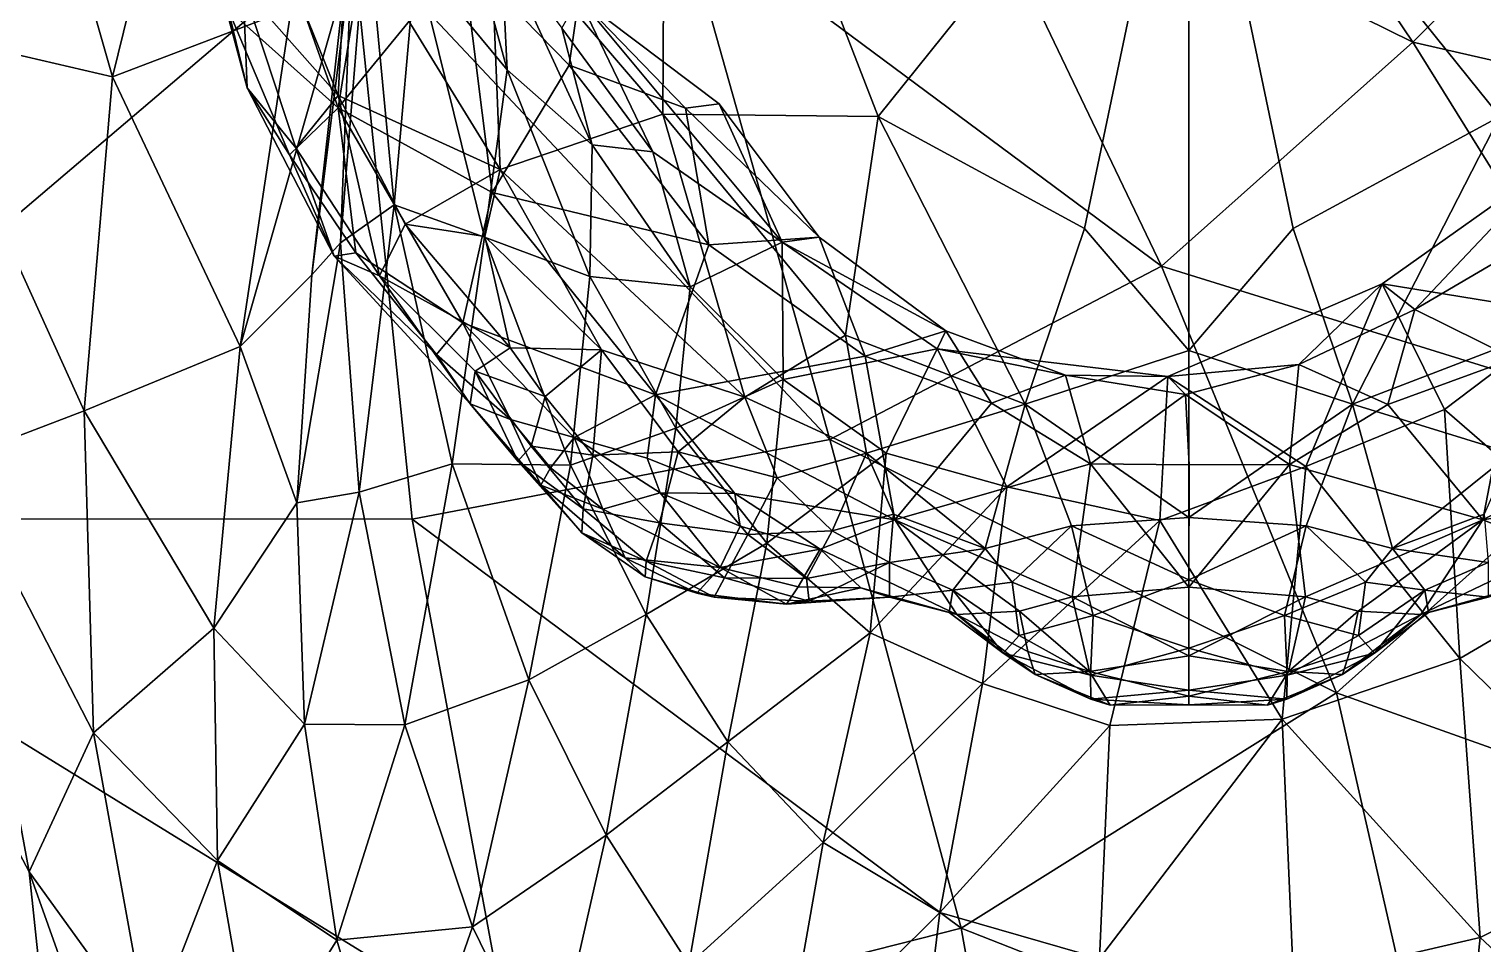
# Model space of a CAD drawing. Extents: x -1.56 to 1.56, y -5.64 to 3.99.
# Drawn here: x 0.318 to 0.891, y 2.171 to 2.532 of the extents above; entities that cross this region are included whole.
import ezdxf

# ---------------------------------------------------------------- set-up
doc = ezdxf.new("R2010")
doc.units = 0
doc.layers.add('MAMMOTH$LWO', color=1, linetype='CONTINUOUS')

msp = doc.modelspace()

# ---------------------------------------------------------------- linework, layer by layer
at = {"layer": 'MAMMOTH$LWO'}
for points in [[(0.27166, 2.53172, 2.27854), (0.29197, 2.71899, 2.37267), (0.35088, 2.51324, 2.16409)], [(0.38782, 2.66388, 2.27834), (0.35088, 2.51324, 2.16409), (0.29197, 2.71899, 2.37267)], [(0.49949, 2.57818, 0.02665), (0.56885, 2.71366, 0.0218), (0.56764, 2.49854, 0.02223)], [(0.56764, 2.49854, 0.02223), (0.56885, 2.71366, 0.0218), (0.65243, 2.49761, 0.01801)], [(0.56885, 2.71366, 0.0218), (0.7749, 2.65001, 0.01926), (0.65243, 2.49761, 0.01801)], [(0.7749, 2.65001, 0.01926), (0.98094, 2.71366, 0.0218), (0.89736, 2.49761, 0.01801)], [(0.8631, 2.52687, 4.74046), (0.7628, 2.67584, 4.68062), (0.67813, 2.61838, 4.75814)], [(0.7628, 2.67584, 4.68062), (0.8631, 2.52687, 4.74046), (0.94866, 2.61224, 4.63265)], [(0.35088, 2.51324, 2.16409), (0.38782, 2.66388, 2.27834), (0.42126, 2.54012, 2.00535)], [(0.7749, 2.65001, 0.01926), (0.73381, 2.45351, 0.01926), (0.65243, 2.49761, 0.01801)], [(0.7749, 2.65001, 0.01926), (0.7749, 2.40541, 0.01926), (0.73381, 2.45351, 0.01926)], [(0.7749, 2.40541, 0.01926), (0.7749, 2.65001, 0.01926), (0.81598, 2.45351, 0.01926)], [(0.81598, 2.45351, 0.01926), (0.7749, 2.65001, 0.01926), (0.89736, 2.49761, 0.01801)], [(0.76407, 2.43868, 4.84449), (0.67813, 2.61838, 4.75814), (0.57464, 2.57956, 4.82199)], [(0.67813, 2.61838, 4.75814), (0.76407, 2.43868, 4.84449), (0.8631, 2.52687, 4.74046)], [(0.47038, 2.55965, 1.26742), (0.4796, 2.61424, 1.06239), (0.5063, 2.51607, 1.08549)], [(0.5063, 2.51607, 1.08549), (0.4796, 2.61424, 1.06239), (0.50392, 2.56448, 0.87662)], [(1.05637, 2.48283, 4.65616), (0.94866, 2.61224, 4.63265), (0.8631, 2.52687, 4.74046)], [(0.43969, 2.50108, 0.31208), (0.45635, 2.60562, 0.46705), (0.41218, 2.5788, 0.3308)], [(0.48866, 2.56094, 0.48568), (0.45635, 2.60562, 0.46705), (0.43969, 2.50108, 0.31208)], [(0.3815, 2.59281, 0.14156), (0.40228, 2.54837, 0.09794), (0.40391, 2.50889, 0.16086)], [(0.3815, 2.59281, 0.14156), (0.40391, 2.50889, 0.16086), (0.39637, 2.53979, 0.22503)], [(0.44498, 2.57109, 4.87492), (0.1726, 2.5885, 4.92296), (0.1725, 2.33904, 5.03549)], [(0.43969, 2.50108, 0.31208), (0.41218, 2.5788, 0.3308), (0.39637, 2.53979, 0.22503)], [(0.49949, 2.57818, 0.02665), (0.50359, 2.4767, 0.03412), (0.44346, 2.57458, 0.04003)], [(0.6334, 2.37028, 4.93639), (0.57464, 2.57956, 4.82199), (0.44498, 2.57109, 4.87492)], [(0.49949, 2.57818, 0.02665), (0.56764, 2.49854, 0.02223), (0.50359, 2.4767, 0.03412)], [(0.57464, 2.57956, 4.82199), (0.6334, 2.37028, 4.93639), (0.76407, 2.43868, 4.84449)], [(0.44346, 2.57458, 0.04003), (0.43979, 2.50586, 0.06576), (0.41373, 2.57068, 0.06249)], [(0.44346, 2.57458, 0.04003), (0.50359, 2.4767, 0.03412), (0.43979, 2.50586, 0.06576)], [(0.44065, 2.44778, 1.59889), (0.45101, 2.57652, 1.43031), (0.46182, 2.46275, 1.45096)], [(0.44065, 2.44778, 1.59889), (0.44492, 2.56024, 1.59578), (0.45101, 2.57652, 1.43031)], [(0.46182, 2.46275, 1.45096), (0.45101, 2.57652, 1.43031), (0.47038, 2.55965, 1.26742)], [(0.46884, 2.33893, 5.00415), (0.44498, 2.57109, 4.87492), (0.1725, 2.33904, 5.03549)], [(0.41373, 2.57068, 0.06249), (0.43979, 2.50586, 0.06576), (0.40228, 2.54837, 0.09794)], [(0.44498, 2.57109, 4.87492), (0.46884, 2.33893, 5.00415), (0.6334, 2.37028, 4.93639)], [(0.48866, 2.56094, 0.48568), (0.43969, 2.50108, 0.31208), (0.5004, 2.46771, 0.3711)], [(0.53073, 2.51789, 0.49333), (0.5345, 2.54437, 0.59137), (0.48866, 2.56094, 0.48568)], [(0.48866, 2.56094, 0.48568), (0.5004, 2.46771, 0.3711), (0.53073, 2.51789, 0.49333)], [(0.5063, 2.51607, 1.08549), (0.50392, 2.56448, 0.87662), (0.53986, 2.48649, 0.8958)], [(0.53986, 2.48649, 0.8958), (0.50392, 2.56448, 0.87662), (0.52783, 2.53248, 0.70059)], [(0.42937, 2.43517, 1.7607), (0.44492, 2.56024, 1.59578), (0.44065, 2.44778, 1.59889)], [(0.42937, 2.43517, 1.7607), (0.44231, 2.55114, 1.79938), (0.44492, 2.56024, 1.59578)], [(0.46182, 2.46275, 1.45096), (0.47038, 2.55965, 1.26742), (0.4974, 2.45004, 1.29117)], [(0.4974, 2.45004, 1.29117), (0.47038, 2.55965, 1.26742), (0.5063, 2.51607, 1.08549)], [(0.44231, 2.55114, 1.79938), (0.42937, 2.43517, 1.7607), (0.40107, 2.40697, 1.94108)], [(0.40107, 2.40697, 1.94108), (0.42126, 2.54012, 2.00535), (0.44231, 2.55114, 1.79938)], [(0.40228, 2.54837, 0.09794), (0.42311, 2.48522, 0.11305), (0.40391, 2.50889, 0.16086)], [(0.40228, 2.54837, 0.09794), (0.43979, 2.50586, 0.06576), (0.42311, 2.48522, 0.11305)], [(0.56366, 2.48365, 0.71508), (0.52783, 2.53248, 0.70059), (0.5345, 2.54437, 0.59137)], [(0.57653, 2.50086, 0.53807), (0.5345, 2.54437, 0.59137), (0.53073, 2.51789, 0.49333)], [(0.5345, 2.54437, 0.59137), (0.61473, 2.4481, 0.71358), (0.56366, 2.48365, 0.71508)], [(0.5345, 2.54437, 0.59137), (0.57653, 2.50086, 0.53807), (0.58981, 2.50256, 0.59261)], [(0.61473, 2.4481, 0.71358), (0.5345, 2.54437, 0.59137), (0.58981, 2.50256, 0.59261)], [(0.42126, 2.54012, 2.00535), (0.40107, 2.40697, 1.94108), (0.35088, 2.51324, 2.16409)], [(0.39637, 2.53979, 0.22503), (0.40391, 2.50889, 0.16086), (0.42049, 2.48253, 0.21353)], [(0.43969, 2.50108, 0.31208), (0.39637, 2.53979, 0.22503), (0.42049, 2.48253, 0.21353)], [(0.53986, 2.48649, 0.8958), (0.52783, 2.53248, 0.70059), (0.56366, 2.48365, 0.71508)], [(0.288, 2.36193, 2.20246), (0.27166, 2.53172, 2.27854), (0.33965, 2.38157, 2.10468)], [(0.35088, 2.51324, 2.16409), (0.33965, 2.38157, 2.10468), (0.27166, 2.53172, 2.27854)], [(0.95485, 2.37932, 4.79737), (0.8631, 2.52687, 4.74046), (0.76407, 2.43868, 4.84449)], [(0.8631, 2.52687, 4.74046), (0.95485, 2.37932, 4.79737), (1.05637, 2.48283, 4.65616)], [(0.4974, 2.45004, 1.29117), (0.5063, 2.51607, 1.08549), (0.5389, 2.43449, 1.10782)], [(0.5004, 2.46771, 0.3711), (0.58574, 2.44707, 0.45448), (0.53073, 2.51789, 0.49333)], [(0.5389, 2.43449, 1.10782), (0.5063, 2.51607, 1.08549), (0.53986, 2.48649, 0.8958)], [(0.57653, 2.50086, 0.53807), (0.53073, 2.51789, 0.49333), (0.58574, 2.44707, 0.45448)], [(0.33965, 2.38157, 2.10468), (0.35088, 2.51324, 2.16409), (0.40107, 2.40697, 1.94108)], [(0.40391, 2.50889, 0.16086), (0.42311, 2.48522, 0.11305), (0.43817, 2.44259, 0.16441)], [(0.42049, 2.48253, 0.21353), (0.40391, 2.50889, 0.16086), (0.43817, 2.44259, 0.16441)], [(0.42311, 2.48522, 0.11305), (0.43979, 2.50586, 0.06576), (0.456, 2.43485, 0.09492)], [(0.46614, 2.45521, 0.05277), (0.43979, 2.50586, 0.06576), (0.50359, 2.4767, 0.03412)], [(0.456, 2.43485, 0.09492), (0.43979, 2.50586, 0.06576), (0.46614, 2.45521, 0.05277)], [(0.43969, 2.50108, 0.31208), (0.42049, 2.48253, 0.21353), (0.44666, 2.44384, 0.22899)], [(0.48888, 2.4163, 0.26259), (0.43969, 2.50108, 0.31208), (0.44666, 2.44384, 0.22899)], [(0.43969, 2.50108, 0.31208), (0.48888, 2.4163, 0.26259), (0.5004, 2.46771, 0.3711)], [(0.50359, 2.4767, 0.03412), (0.56764, 2.49854, 0.02223), (0.59991, 2.38695, 0.03069)], [(0.56764, 2.49854, 0.02223), (0.63959, 2.4114, 0.0224), (0.59991, 2.38695, 0.03069)], [(0.65243, 2.49761, 0.01801), (0.63959, 2.4114, 0.0224), (0.56764, 2.49854, 0.02223)], [(0.62922, 2.45001, 0.54922), (0.58981, 2.50256, 0.59261), (0.57653, 2.50086, 0.53807)], [(0.62922, 2.45001, 0.54922), (0.57653, 2.50086, 0.53807), (0.58574, 2.44707, 0.45448)], [(0.62922, 2.45001, 0.54922), (0.61473, 2.4481, 0.71358), (0.58981, 2.50256, 0.59261)], [(0.65243, 2.49761, 0.01801), (0.71045, 2.38415, 0.02868), (0.63959, 2.4114, 0.0224)], [(0.65243, 2.49761, 0.01801), (0.73381, 2.45351, 0.01926), (0.71045, 2.38415, 0.02868)], [(0.81598, 2.45351, 0.01926), (0.89736, 2.49761, 0.01801), (0.83934, 2.38415, 0.02868)], [(0.83934, 2.38415, 0.02868), (0.89736, 2.49761, 0.01801), (0.9102, 2.4114, 0.0224)], [(0.5389, 2.43449, 1.10782), (0.53986, 2.48649, 0.8958), (0.57846, 2.43053, 0.91186)], [(0.57846, 2.43053, 0.91186), (0.53986, 2.48649, 0.8958), (0.56366, 2.48365, 0.71508)], [(0.42049, 2.48253, 0.21353), (0.43817, 2.44259, 0.16441), (0.44666, 2.44384, 0.22899)], [(0.43817, 2.44259, 0.16441), (0.42311, 2.48522, 0.11305), (0.456, 2.43485, 0.09492)], [(0.57846, 2.43053, 0.91186), (0.56366, 2.48365, 0.71508), (0.61473, 2.4481, 0.71358)], [(0.4975, 2.45029, 0.03781), (0.46614, 2.45521, 0.05277), (0.50359, 2.4767, 0.03412)], [(0.54349, 2.40569, 0.03918), (0.4975, 2.45029, 0.03781), (0.50359, 2.4767, 0.03412)], [(0.50359, 2.4767, 0.03412), (0.59991, 2.38695, 0.03069), (0.54349, 2.40569, 0.03918)], [(0.85107, 2.43162, 0.73078), (0.91923, 2.48001, 0.70789), (0.92512, 2.41958, 0.93783)], [(0.86396, 2.42155, 0.56796), (0.91923, 2.48001, 0.70789), (0.85107, 2.43162, 0.73078)], [(0.91923, 2.48001, 0.70789), (0.86396, 2.42155, 0.56796), (0.91795, 2.4532, 0.54896)], [(0.48888, 2.4163, 0.26259), (0.56477, 2.38789, 0.32038), (0.5004, 2.46771, 0.3711)], [(0.5004, 2.46771, 0.3711), (0.56477, 2.38789, 0.32038), (0.58574, 2.44707, 0.45448)], [(0.44803, 2.34956, 1.62288), (0.44065, 2.44778, 1.59889), (0.46182, 2.46275, 1.45096)], [(0.44803, 2.34956, 1.62288), (0.46182, 2.46275, 1.45096), (0.48466, 2.36063, 1.47816)], [(0.48466, 2.36063, 1.47816), (0.46182, 2.46275, 1.45096), (0.4974, 2.45004, 1.29117)], [(0.46614, 2.45521, 0.05277), (0.50755, 2.40646, 0.05548), (0.456, 2.43485, 0.09492)], [(0.46614, 2.45521, 0.05277), (0.4975, 2.45029, 0.03781), (0.50755, 2.40646, 0.05548)], [(0.7749, 2.40541, 0.01926), (0.71045, 2.38415, 0.02868), (0.73381, 2.45351, 0.01926)], [(0.83934, 2.38415, 0.02868), (0.7749, 2.40541, 0.01926), (0.81598, 2.45351, 0.01926)], [(0.91795, 2.4532, 0.54896), (0.86396, 2.42155, 0.56796), (0.903, 2.40224, 0.45619)], [(0.42339, 2.3453, 1.76715), (0.44065, 2.44778, 1.59889), (0.44803, 2.34956, 1.62288)], [(0.42339, 2.3453, 1.76715), (0.42937, 2.43517, 1.7607), (0.44065, 2.44778, 1.59889)], [(0.48466, 2.36063, 1.47816), (0.4974, 2.45004, 1.29117), (0.53131, 2.36015, 1.31682)], [(0.53131, 2.36015, 1.31682), (0.4974, 2.45004, 1.29117), (0.5389, 2.43449, 1.10782)], [(0.50755, 2.40646, 0.05548), (0.4975, 2.45029, 0.03781), (0.54349, 2.40569, 0.03918)], [(0.56477, 2.38789, 0.32038), (0.6474, 2.40316, 0.45585), (0.58574, 2.44707, 0.45448)], [(0.6151, 2.39399, 0.92573), (0.57846, 2.43053, 0.91186), (0.61473, 2.4481, 0.71358)], [(0.62922, 2.45001, 0.54922), (0.58574, 2.44707, 0.45448), (0.6474, 2.40316, 0.45585)], [(0.6792, 2.41317, 0.56862), (0.61473, 2.4481, 0.71358), (0.62922, 2.45001, 0.54922)], [(0.6151, 2.39399, 0.92573), (0.61473, 2.4481, 0.71358), (0.67577, 2.40608, 0.73242)], [(0.61473, 2.4481, 0.71358), (0.6792, 2.41317, 0.56862), (0.67577, 2.40608, 0.73242)], [(0.6792, 2.41317, 0.56862), (0.62922, 2.45001, 0.54922), (0.6474, 2.40316, 0.45585)], [(0.43817, 2.44259, 0.16441), (0.47846, 2.40384, 0.20675), (0.44666, 2.44384, 0.22899)], [(0.43817, 2.44259, 0.16441), (0.4917, 2.38432, 0.15876), (0.47846, 2.40384, 0.20675)], [(0.456, 2.43485, 0.09492), (0.4917, 2.38432, 0.15876), (0.43817, 2.44259, 0.16441)], [(0.48888, 2.4163, 0.26259), (0.44666, 2.44384, 0.22899), (0.47846, 2.40384, 0.20675)], [(0.40107, 2.40697, 1.94108), (0.42937, 2.43517, 1.7607), (0.42339, 2.3453, 1.76715)], [(0.456, 2.43485, 0.09492), (0.49372, 2.39726, 0.09249), (0.4917, 2.38432, 0.15876)], [(0.456, 2.43485, 0.09492), (0.50755, 2.40646, 0.05548), (0.49372, 2.39726, 0.09249)], [(0.53131, 2.36015, 1.31682), (0.5389, 2.43449, 1.10782), (0.57278, 2.37468, 1.12795)], [(0.57278, 2.37468, 1.12795), (0.5389, 2.43449, 1.10782), (0.57846, 2.43053, 0.91186)], [(0.83302, 2.27041, 4.92907), (0.76407, 2.43868, 4.84449), (0.6334, 2.37028, 4.93639)], [(0.76407, 2.43868, 4.84449), (0.83302, 2.27041, 4.92907), (0.95485, 2.37932, 4.79737)], [(0.57278, 2.37468, 1.12795), (0.57846, 2.43053, 0.91186), (0.6151, 2.39399, 0.92573)], [(0.76657, 2.39509, 0.74133), (0.85107, 2.43162, 0.73078), (0.82097, 2.3596, 0.94516)], [(0.81827, 2.39988, 0.56776), (0.85107, 2.43162, 0.73078), (0.76657, 2.39509, 0.74133)], [(0.86396, 2.42155, 0.56796), (0.85107, 2.43162, 0.73078), (0.81827, 2.39988, 0.56776)], [(0.87561, 2.38209, 0.9507), (0.82097, 2.3596, 0.94516), (0.85107, 2.43162, 0.73078)], [(0.92512, 2.41958, 0.93783), (0.87561, 2.38209, 0.9507), (0.85107, 2.43162, 0.73078)], [(0.86396, 2.42155, 0.56796), (0.81827, 2.39988, 0.56776), (0.85328, 2.38403, 0.47583)], [(0.903, 2.40224, 0.45619), (0.86396, 2.42155, 0.56796), (0.85328, 2.38403, 0.47583)], [(0.87561, 2.38209, 0.9507), (0.92512, 2.41958, 0.93783), (0.94564, 2.32144, 1.18238)], [(0.48888, 2.4163, 0.26259), (0.47846, 2.40384, 0.20675), (0.50757, 2.37813, 0.2102)], [(0.48888, 2.4163, 0.26259), (0.50757, 2.37813, 0.2102), (0.53267, 2.37112, 0.25545)], [(0.56477, 2.38789, 0.32038), (0.48888, 2.4163, 0.26259), (0.53267, 2.37112, 0.25545)], [(0.6792, 2.41317, 0.56862), (0.6474, 2.40316, 0.45585), (0.69717, 2.38462, 0.4756)], [(0.67577, 2.40608, 0.73242), (0.6792, 2.41317, 0.56862), (0.72624, 2.39565, 0.5681)], [(0.72624, 2.39565, 0.5681), (0.6792, 2.41317, 0.56862), (0.69717, 2.38462, 0.4756)], [(0.40107, 2.40697, 1.94108), (0.39068, 2.29583, 1.93222), (0.33965, 2.38157, 2.10468)], [(0.39068, 2.29583, 1.93222), (0.40107, 2.40697, 1.94108), (0.42339, 2.3453, 1.76715)], [(0.49372, 2.39726, 0.09249), (0.50755, 2.40646, 0.05548), (0.52134, 2.3872, 0.05861)], [(0.50755, 2.40646, 0.05548), (0.54349, 2.40569, 0.03918), (0.52134, 2.3872, 0.05861)], [(0.63959, 2.4114, 0.0224), (0.64789, 2.36491, 0.03832), (0.59991, 2.38695, 0.03069)], [(0.65567, 2.36486, 0.94375), (0.6151, 2.39399, 0.92573), (0.67577, 2.40608, 0.73242)], [(0.63959, 2.4114, 0.0224), (0.71045, 2.38415, 0.02868), (0.64789, 2.36491, 0.03832)], [(0.70323, 2.35158, 0.94177), (0.65567, 2.36486, 0.94375), (0.67577, 2.40608, 0.73242)], [(0.70323, 2.35158, 0.94177), (0.67577, 2.40608, 0.73242), (0.76657, 2.39509, 0.74133)], [(0.67577, 2.40608, 0.73242), (0.72624, 2.39565, 0.5681), (0.76657, 2.39509, 0.74133)], [(0.83934, 2.38415, 0.02868), (0.9102, 2.4114, 0.0224), (0.9019, 2.36491, 0.03832)], [(0.50757, 2.37813, 0.2102), (0.47846, 2.40384, 0.20675), (0.4917, 2.38432, 0.15876)], [(0.52134, 2.3872, 0.05861), (0.54349, 2.40569, 0.03918), (0.54011, 2.36412, 0.057)], [(0.54349, 2.40569, 0.03918), (0.5737, 2.36541, 0.04132), (0.54011, 2.36412, 0.057)], [(0.5737, 2.36541, 0.04132), (0.54349, 2.40569, 0.03918), (0.59991, 2.38695, 0.03069)], [(0.65906, 2.33865, 0.31256), (0.6474, 2.40316, 0.45585), (0.56477, 2.38789, 0.32038)], [(0.65906, 2.33865, 0.31256), (0.69717, 2.38462, 0.4756), (0.6474, 2.40316, 0.45585)], [(0.7749, 2.40541, 0.01926), (0.7749, 2.33958, 0.03948), (0.71045, 2.38415, 0.02868)], [(0.7749, 2.33958, 0.03948), (0.7749, 2.40541, 0.01926), (0.83934, 2.38415, 0.02868)], [(0.85328, 2.38403, 0.47583), (0.89073, 2.33865, 0.31256), (0.903, 2.40224, 0.45619)], [(0.903, 2.40224, 0.45619), (0.89073, 2.33865, 0.31256), (0.98502, 2.38789, 0.32038)], [(0.51051, 2.36175, 0.12759), (0.4917, 2.38432, 0.15876), (0.49372, 2.39726, 0.09249)], [(0.51577, 2.3677, 0.08464), (0.51051, 2.36175, 0.12759), (0.49372, 2.39726, 0.09249)], [(0.52134, 2.3872, 0.05861), (0.51577, 2.3677, 0.08464), (0.49372, 2.39726, 0.09249)], [(0.73614, 2.36072, 0.43417), (0.72624, 2.39565, 0.5681), (0.69717, 2.38462, 0.4756)], [(0.76343, 2.33836, 0.9739), (0.70323, 2.35158, 0.94177), (0.76657, 2.39509, 0.74133)], [(0.77362, 2.38797, 0.55866), (0.72624, 2.39565, 0.5681), (0.73614, 2.36072, 0.43417)], [(0.76657, 2.39509, 0.74133), (0.72624, 2.39565, 0.5681), (0.77362, 2.38797, 0.55866)], [(0.82097, 2.3596, 0.94516), (0.76343, 2.33836, 0.9739), (0.76657, 2.39509, 0.74133)], [(0.81827, 2.39988, 0.56776), (0.76657, 2.39509, 0.74133), (0.77362, 2.38797, 0.55866)], [(0.81827, 2.39988, 0.56776), (0.77362, 2.38797, 0.55866), (0.81449, 2.36039, 0.4343)], [(0.81827, 2.39988, 0.56776), (0.81449, 2.36039, 0.4343), (0.85328, 2.38403, 0.47583)], [(0.60857, 2.32941, 1.1497), (0.57278, 2.37468, 1.12795), (0.6151, 2.39399, 0.92573)], [(0.60857, 2.32941, 1.1497), (0.6151, 2.39399, 0.92573), (0.65567, 2.36486, 0.94375)], [(0.51963, 2.35223, 0.18424), (0.50757, 2.37813, 0.2102), (0.4917, 2.38432, 0.15876)], [(0.51963, 2.35223, 0.18424), (0.4917, 2.38432, 0.15876), (0.51051, 2.36175, 0.12759)], [(0.51577, 2.3677, 0.08464), (0.52134, 2.3872, 0.05861), (0.54011, 2.36412, 0.057)], [(0.53267, 2.37112, 0.25545), (0.56149, 2.36293, 0.28297), (0.56477, 2.38789, 0.32038)], [(0.56477, 2.38789, 0.32038), (0.56149, 2.36293, 0.28297), (0.59597, 2.34901, 0.28579)], [(0.65906, 2.33865, 0.31256), (0.56477, 2.38789, 0.32038), (0.59597, 2.34901, 0.28579)], [(0.61271, 2.3552, 0.03907), (0.5737, 2.36541, 0.04132), (0.59991, 2.38695, 0.03069)], [(0.61271, 2.3552, 0.03907), (0.59991, 2.38695, 0.03069), (0.64789, 2.36491, 0.03832)], [(0.64789, 2.36491, 0.03832), (0.71045, 2.38415, 0.02868), (0.69469, 2.32731, 0.054)], [(0.73614, 2.36072, 0.43417), (0.69717, 2.38462, 0.4756), (0.65906, 2.33865, 0.31256)], [(0.71045, 2.38415, 0.02868), (0.72869, 2.33624, 0.03956), (0.69469, 2.32731, 0.054)], [(0.72869, 2.33624, 0.03956), (0.71045, 2.38415, 0.02868), (0.7749, 2.33958, 0.03948)], [(0.77506, 2.36029, 0.4413), (0.77362, 2.38797, 0.55866), (0.73614, 2.36072, 0.43417)], [(0.77362, 2.38797, 0.55866), (0.77506, 2.36029, 0.4413), (0.81449, 2.36039, 0.4343)], [(0.83934, 2.38415, 0.02868), (0.8211, 2.33624, 0.03956), (0.7749, 2.33958, 0.03948)], [(0.85328, 2.38403, 0.47583), (0.81449, 2.36039, 0.4343), (0.89073, 2.33865, 0.31256)], [(0.8211, 2.33624, 0.03956), (0.83934, 2.38415, 0.02868), (0.8551, 2.32731, 0.054)], [(0.83934, 2.38415, 0.02868), (0.9019, 2.36491, 0.03832), (0.8551, 2.32731, 0.054)], [(0.98502, 2.38789, 0.32038), (0.89073, 2.33865, 0.31256), (0.95382, 2.34901, 0.28579)], [(0.33965, 2.38157, 2.10468), (0.34337, 2.2546, 2.08096), (0.288, 2.36193, 2.20246)], [(0.34337, 2.2546, 2.08096), (0.33965, 2.38157, 2.10468), (0.39068, 2.29583, 1.93222)], [(0.52345, 2.35909, 0.22143), (0.53267, 2.37112, 0.25545), (0.50757, 2.37813, 0.2102)], [(0.52345, 2.35909, 0.22143), (0.50757, 2.37813, 0.2102), (0.51963, 2.35223, 0.18424)], [(0.82097, 2.3596, 0.94516), (0.87561, 2.38209, 0.9507), (0.88171, 2.28399, 1.18653)], [(0.95485, 2.37932, 4.79737), (0.83302, 2.27041, 4.92907), (1.01736, 2.20464, 4.82296)], [(0.94564, 2.32144, 1.18238), (0.88171, 2.28399, 1.18653), (0.87561, 2.38209, 0.9507)], [(0.56105, 2.30128, 1.34003), (0.53131, 2.36015, 1.31682), (0.57278, 2.37468, 1.12795)], [(0.56105, 2.30128, 1.34003), (0.57278, 2.37468, 1.12795), (0.60857, 2.32941, 1.1497)], [(0.68525, 2.17755, 5.04427), (0.6334, 2.37028, 4.93639), (0.46884, 2.33893, 5.00415)], [(0.53632, 2.34291, 0.09043), (0.51051, 2.36175, 0.12759), (0.51577, 2.3677, 0.08464)], [(0.54011, 2.36412, 0.057), (0.53632, 2.34291, 0.09043), (0.51577, 2.3677, 0.08464)], [(0.53267, 2.37112, 0.25545), (0.52345, 2.35909, 0.22143), (0.54405, 2.34275, 0.22909)], [(0.56662, 2.34923, 0.26871), (0.56149, 2.36293, 0.28297), (0.53267, 2.37112, 0.25545)], [(0.54405, 2.34275, 0.22909), (0.56662, 2.34923, 0.26871), (0.53267, 2.37112, 0.25545)], [(0.6334, 2.37028, 4.93639), (0.68525, 2.17755, 5.04427), (0.83302, 2.27041, 4.92907)], [(0.33034, 2.08285, 2.28623), (0.23075, 2.36493, 2.33978), (0.31798, 2.19986, 2.18591)], [(0.23075, 2.36493, 2.33978), (0.33034, 2.08285, 2.28623), (0.26325, 2.07768, 2.35515)], [(0.288, 2.36193, 2.20246), (0.31798, 2.19986, 2.18591), (0.23075, 2.36493, 2.33978)], [(0.31798, 2.19986, 2.18591), (0.288, 2.36193, 2.20246), (0.34337, 2.2546, 2.08096)], [(0.46606, 2.25784, 1.65221), (0.44803, 2.34956, 1.62288), (0.48466, 2.36063, 1.47816)], [(0.46606, 2.25784, 1.65221), (0.48466, 2.36063, 1.47816), (0.51481, 2.27554, 1.50321)], [(0.51481, 2.27554, 1.50321), (0.48466, 2.36063, 1.47816), (0.53131, 2.36015, 1.31682)], [(0.51963, 2.35223, 0.18424), (0.51051, 2.36175, 0.12759), (0.53574, 2.33348, 0.13589)], [(0.53632, 2.34291, 0.09043), (0.53574, 2.33348, 0.13589), (0.51051, 2.36175, 0.12759)], [(0.51481, 2.27554, 1.50321), (0.53131, 2.36015, 1.31682), (0.56105, 2.30128, 1.34003)], [(0.53632, 2.34291, 0.09043), (0.54011, 2.36412, 0.057), (0.56633, 2.33744, 0.06446)], [(0.54011, 2.36412, 0.057), (0.5737, 2.36541, 0.04132), (0.56633, 2.33744, 0.06446)], [(0.56662, 2.34923, 0.26871), (0.59597, 2.34901, 0.28579), (0.56149, 2.36293, 0.28297)], [(0.5737, 2.36541, 0.04132), (0.6012, 2.33281, 0.05527), (0.56633, 2.33744, 0.06446)], [(0.61271, 2.3552, 0.03907), (0.6012, 2.33281, 0.05527), (0.5737, 2.36541, 0.04132)], [(0.64931, 2.29407, 1.16831), (0.60857, 2.32941, 1.1497), (0.65567, 2.36486, 0.94375)], [(0.64789, 2.36491, 0.03832), (0.63437, 2.33431, 0.05419), (0.61271, 2.3552, 0.03907)], [(0.64789, 2.36491, 0.03832), (0.65857, 2.34086, 0.05639), (0.63437, 2.33431, 0.05419)], [(0.64789, 2.36491, 0.03832), (0.69469, 2.32731, 0.054), (0.65857, 2.34086, 0.05639)], [(0.64931, 2.29407, 1.16831), (0.65567, 2.36486, 0.94375), (0.70323, 2.35158, 0.94177)], [(0.73614, 2.36072, 0.43417), (0.65906, 2.33865, 0.31256), (0.72899, 2.30822, 0.28469)], [(0.73614, 2.36072, 0.43417), (0.72899, 2.30822, 0.28469), (0.7749, 2.31204, 0.29586)], [(0.73614, 2.36072, 0.43417), (0.7749, 2.31204, 0.29586), (0.77506, 2.36029, 0.4413)], [(0.7749, 2.31204, 0.29586), (0.81449, 2.36039, 0.4343), (0.77506, 2.36029, 0.4413)], [(0.8208, 2.30822, 0.28469), (0.81449, 2.36039, 0.4343), (0.7749, 2.31204, 0.29586)], [(0.89073, 2.33865, 0.31256), (0.81449, 2.36039, 0.4343), (0.8208, 2.30822, 0.28469)], [(0.8551, 2.32731, 0.054), (0.9019, 2.36491, 0.03832), (0.89122, 2.34086, 0.05639)], [(0.51963, 2.35223, 0.18424), (0.54405, 2.34275, 0.22909), (0.52345, 2.35909, 0.22143)], [(0.61271, 2.3552, 0.03907), (0.63437, 2.33431, 0.05419), (0.6012, 2.33281, 0.05527)], [(0.76343, 2.33836, 0.9739), (0.82097, 2.3596, 0.94516), (0.81171, 2.26002, 1.19665)], [(0.88171, 2.28399, 1.18653), (0.81171, 2.26002, 1.19665), (0.82097, 2.3596, 0.94516)], [(0.42652, 2.25802, 1.78447), (0.42339, 2.3453, 1.76715), (0.44803, 2.34956, 1.62288)], [(0.42652, 2.25802, 1.78447), (0.44803, 2.34956, 1.62288), (0.46606, 2.25784, 1.65221)], [(0.55277, 2.32366, 0.1886), (0.54405, 2.34275, 0.22909), (0.51963, 2.35223, 0.18424)], [(0.53574, 2.33348, 0.13589), (0.55277, 2.32366, 0.1886), (0.51963, 2.35223, 0.18424)], [(0.56662, 2.34923, 0.26871), (0.54405, 2.34275, 0.22909), (0.59022, 2.31977, 0.23036)], [(0.59807, 2.33612, 0.26996), (0.59597, 2.34901, 0.28579), (0.56662, 2.34923, 0.26871)], [(0.59807, 2.33612, 0.26996), (0.56662, 2.34923, 0.26871), (0.59022, 2.31977, 0.23036)], [(0.65906, 2.33865, 0.31256), (0.59597, 2.34901, 0.28579), (0.62964, 2.32705, 0.25465)], [(0.59807, 2.33612, 0.26996), (0.62964, 2.32705, 0.25465), (0.59597, 2.34901, 0.28579)], [(0.69357, 2.27406, 1.17648), (0.64931, 2.29407, 1.16831), (0.70323, 2.35158, 0.94177)], [(0.69357, 2.27406, 1.17648), (0.70323, 2.35158, 0.94177), (0.76343, 2.33836, 0.9739)], [(0.95382, 2.34901, 0.28579), (0.89073, 2.33865, 0.31256), (0.92015, 2.32705, 0.25465)], [(0.39068, 2.29583, 1.93222), (0.42339, 2.3453, 1.76715), (0.42652, 2.25802, 1.78447)], [(0.56105, 2.32226, 0.10297), (0.53574, 2.33348, 0.13589), (0.53632, 2.34291, 0.09043)], [(0.56633, 2.33744, 0.06446), (0.56105, 2.32226, 0.10297), (0.53632, 2.34291, 0.09043)], [(0.1725, 2.33904, 5.03549), (0.17349, 2.07319, 5.11827), (0.50728, 2.13238, 5.12027)], [(0.50728, 2.13238, 5.12027), (0.46884, 2.33893, 5.00415), (0.1725, 2.33904, 5.03549)], [(0.46884, 2.33893, 5.00415), (0.50728, 2.13238, 5.12027), (0.68525, 2.17755, 5.04427)], [(0.55277, 2.32366, 0.1886), (0.59022, 2.31977, 0.23036), (0.54405, 2.34275, 0.22909)], [(0.59198, 2.31575, 0.08859), (0.56105, 2.32226, 0.10297), (0.56633, 2.33744, 0.06446)], [(0.6012, 2.33281, 0.05527), (0.59198, 2.31575, 0.08859), (0.56633, 2.33744, 0.06446)], [(0.68353, 2.30126, 0.20291), (0.65906, 2.33865, 0.31256), (0.62964, 2.32705, 0.25465)], [(0.65857, 2.34086, 0.05639), (0.65697, 2.32178, 0.08394), (0.63437, 2.33431, 0.05419)], [(0.65857, 2.34086, 0.05639), (0.69469, 2.32731, 0.054), (0.65697, 2.32178, 0.08394)], [(0.65906, 2.33865, 0.31256), (0.68353, 2.30126, 0.20291), (0.70819, 2.30265, 0.25227)], [(0.65906, 2.33865, 0.31256), (0.70819, 2.30265, 0.25227), (0.72899, 2.30822, 0.28469)], [(0.74378, 2.25753, 1.19898), (0.69357, 2.27406, 1.17648), (0.76343, 2.33836, 0.9739)], [(0.7749, 2.33958, 0.03948), (0.7749, 2.31499, 0.04384), (0.72869, 2.33624, 0.03956)], [(0.81171, 2.26002, 1.19665), (0.74378, 2.25753, 1.19898), (0.76343, 2.33836, 0.9739)], [(0.7749, 2.31499, 0.04384), (0.7749, 2.33958, 0.03948), (0.8211, 2.33624, 0.03956)], [(0.8416, 2.30265, 0.25227), (0.89073, 2.33865, 0.31256), (0.8208, 2.30822, 0.28469)], [(0.86626, 2.30126, 0.20291), (0.89073, 2.33865, 0.31256), (0.8416, 2.30265, 0.25227)], [(0.8551, 2.32731, 0.054), (0.89122, 2.34086, 0.05639), (0.89282, 2.32178, 0.08394)], [(0.89073, 2.33865, 0.31256), (0.86626, 2.30126, 0.20291), (0.92015, 2.32705, 0.25465)], [(0.55277, 2.32366, 0.1886), (0.53574, 2.33348, 0.13589), (0.56066, 2.31609, 0.14772)], [(0.56105, 2.32226, 0.10297), (0.56066, 2.31609, 0.14772), (0.53574, 2.33348, 0.13589)], [(0.62964, 2.32705, 0.25465), (0.59807, 2.33612, 0.26996), (0.59022, 2.31977, 0.23036)], [(0.6242, 2.31543, 0.08135), (0.59198, 2.31575, 0.08859), (0.6012, 2.33281, 0.05527)], [(0.63437, 2.33431, 0.05419), (0.6242, 2.31543, 0.08135), (0.6012, 2.33281, 0.05527)], [(0.65697, 2.32178, 0.08394), (0.6242, 2.31543, 0.08135), (0.63437, 2.33431, 0.05419)], [(0.72869, 2.33624, 0.03956), (0.70526, 2.31401, 0.05736), (0.69469, 2.32731, 0.054)], [(0.72869, 2.33624, 0.03956), (0.73716, 2.30085, 0.05529), (0.70526, 2.31401, 0.05736)], [(0.72869, 2.33624, 0.03956), (0.7749, 2.31499, 0.04384), (0.73716, 2.30085, 0.05529)], [(0.7749, 2.31499, 0.04384), (0.8211, 2.33624, 0.03956), (0.81263, 2.30085, 0.05529)], [(0.81263, 2.30085, 0.05529), (0.8211, 2.33624, 0.03956), (0.84453, 2.31401, 0.05736)], [(0.84453, 2.31401, 0.05736), (0.8211, 2.33624, 0.03956), (0.8551, 2.32731, 0.054)], [(0.59323, 2.25109, 1.36476), (0.56105, 2.30128, 1.34003), (0.60857, 2.32941, 1.1497)], [(0.62094, 2.31222, 0.22076), (0.62964, 2.32705, 0.25465), (0.59022, 2.31977, 0.23036)], [(0.59323, 2.25109, 1.36476), (0.60857, 2.32941, 1.1497), (0.64931, 2.29407, 1.16831)], [(0.64567, 2.3118, 0.20007), (0.62964, 2.32705, 0.25465), (0.62094, 2.31222, 0.22076)], [(0.68353, 2.30126, 0.20291), (0.62964, 2.32705, 0.25465), (0.64567, 2.3118, 0.20007)], [(0.69469, 2.32731, 0.054), (0.68188, 2.31088, 0.0939), (0.65697, 2.32178, 0.08394)], [(0.69469, 2.32731, 0.054), (0.70526, 2.31401, 0.05736), (0.68188, 2.31088, 0.0939)], [(0.84453, 2.31401, 0.05736), (0.8551, 2.32731, 0.054), (0.86791, 2.31088, 0.0939)], [(0.86791, 2.31088, 0.0939), (0.8551, 2.32731, 0.054), (0.89282, 2.32178, 0.08394)], [(0.92015, 2.32705, 0.25465), (0.86626, 2.30126, 0.20291), (0.90412, 2.3118, 0.20007)], [(0.58098, 2.30963, 0.18077), (0.55277, 2.32366, 0.1886), (0.56066, 2.31609, 0.14772)], [(0.59022, 2.31977, 0.23036), (0.55277, 2.32366, 0.1886), (0.58098, 2.30963, 0.18077)], [(0.58782, 2.30808, 0.13396), (0.56066, 2.31609, 0.14772), (0.56105, 2.32226, 0.10297)], [(0.58782, 2.30808, 0.13396), (0.56105, 2.32226, 0.10297), (0.59198, 2.31575, 0.08859)], [(0.62526, 2.30652, 0.12147), (0.6242, 2.31543, 0.08135), (0.65697, 2.32178, 0.08394)], [(0.62526, 2.30652, 0.12147), (0.65697, 2.32178, 0.08394), (0.65692, 2.30807, 0.13804)], [(0.65692, 2.30807, 0.13804), (0.65697, 2.32178, 0.08394), (0.68188, 2.31088, 0.0939)], [(0.89282, 2.32178, 0.08394), (0.89287, 2.30807, 0.13804), (0.86791, 2.31088, 0.0939)], [(0.88171, 2.28399, 1.18653), (0.94564, 2.32144, 1.18238), (0.95908, 2.20842, 1.42216)], [(0.58782, 2.30808, 0.13396), (0.58098, 2.30963, 0.18077), (0.56066, 2.31609, 0.14772)], [(0.59022, 2.31977, 0.23036), (0.58098, 2.30963, 0.18077), (0.61633, 2.30539, 0.17889)], [(0.62526, 2.30652, 0.12147), (0.58782, 2.30808, 0.13396), (0.59198, 2.31575, 0.08859)], [(0.62094, 2.31222, 0.22076), (0.59022, 2.31977, 0.23036), (0.61633, 2.30539, 0.17889)], [(0.62526, 2.30652, 0.12147), (0.59198, 2.31575, 0.08859), (0.6242, 2.31543, 0.08135)], [(0.7749, 2.31499, 0.04384), (0.7749, 2.28802, 0.06462), (0.73716, 2.30085, 0.05529)], [(0.7749, 2.28802, 0.06462), (0.7749, 2.31499, 0.04384), (0.81263, 2.30085, 0.05529)], [(0.61633, 2.30539, 0.17889), (0.58098, 2.30963, 0.18077), (0.58782, 2.30808, 0.13396)], [(0.64567, 2.3118, 0.20007), (0.62094, 2.31222, 0.22076), (0.61633, 2.30539, 0.17889)], [(0.64567, 2.3118, 0.20007), (0.61633, 2.30539, 0.17889), (0.65692, 2.30807, 0.13804)], [(0.64567, 2.3118, 0.20007), (0.65692, 2.30807, 0.13804), (0.68353, 2.30126, 0.20291)], [(0.68188, 2.31088, 0.0939), (0.68047, 2.3021, 0.13384), (0.65692, 2.30807, 0.13804)], [(0.7018, 2.28604, 0.12852), (0.68047, 2.3021, 0.13384), (0.68188, 2.31088, 0.0939)], [(0.68188, 2.31088, 0.0939), (0.70526, 2.31401, 0.05736), (0.708, 2.29302, 0.08246)], [(0.7018, 2.28604, 0.12852), (0.68188, 2.31088, 0.0939), (0.708, 2.29302, 0.08246)], [(0.70526, 2.31401, 0.05736), (0.73716, 2.30085, 0.05529), (0.708, 2.29302, 0.08246)], [(0.72899, 2.30822, 0.28469), (0.7749, 2.285, 0.24288), (0.7749, 2.31204, 0.29586)], [(0.7749, 2.285, 0.24288), (0.8208, 2.30822, 0.28469), (0.7749, 2.31204, 0.29586)], [(0.81263, 2.30085, 0.05529), (0.84453, 2.31401, 0.05736), (0.84179, 2.29302, 0.08246)], [(0.84453, 2.31401, 0.05736), (0.86791, 2.31088, 0.0939), (0.84179, 2.29302, 0.08246)], [(0.86791, 2.31088, 0.0939), (0.84799, 2.28604, 0.12852), (0.84179, 2.29302, 0.08246)], [(0.86931, 2.3021, 0.13384), (0.84799, 2.28604, 0.12852), (0.86791, 2.31088, 0.0939)], [(0.89287, 2.30807, 0.13804), (0.90412, 2.3118, 0.20007), (0.86626, 2.30126, 0.20291)], [(0.86931, 2.3021, 0.13384), (0.86791, 2.31088, 0.0939), (0.89287, 2.30807, 0.13804)], [(0.62526, 2.30652, 0.12147), (0.61633, 2.30539, 0.17889), (0.58782, 2.30808, 0.13396)], [(0.65692, 2.30807, 0.13804), (0.61633, 2.30539, 0.17889), (0.62526, 2.30652, 0.12147)], [(0.68353, 2.30126, 0.20291), (0.65692, 2.30807, 0.13804), (0.68047, 2.3021, 0.13384)], [(0.70819, 2.30265, 0.25227), (0.73569, 2.27887, 0.22688), (0.72899, 2.30822, 0.28469)], [(0.73569, 2.27887, 0.22688), (0.7749, 2.285, 0.24288), (0.72899, 2.30822, 0.28469)], [(0.7749, 2.285, 0.24288), (0.8141, 2.27887, 0.22688), (0.8208, 2.30822, 0.28469)], [(0.8141, 2.27887, 0.22688), (0.8416, 2.30265, 0.25227), (0.8208, 2.30822, 0.28469)], [(0.89287, 2.30807, 0.13804), (0.86626, 2.30126, 0.20291), (0.86931, 2.3021, 0.13384)], [(0.5453, 2.21432, 1.51982), (0.51481, 2.27554, 1.50321), (0.56105, 2.30128, 1.34003)], [(0.5453, 2.21432, 1.51982), (0.56105, 2.30128, 1.34003), (0.59323, 2.25109, 1.36476)], [(0.7018, 2.28604, 0.12852), (0.68353, 2.30126, 0.20291), (0.68047, 2.3021, 0.13384)], [(0.7114, 2.28666, 0.22074), (0.70819, 2.30265, 0.25227), (0.68353, 2.30126, 0.20291)], [(0.7114, 2.28666, 0.22074), (0.68353, 2.30126, 0.20291), (0.7143, 2.27763, 0.183)], [(0.68353, 2.30126, 0.20291), (0.7018, 2.28604, 0.12852), (0.7143, 2.27763, 0.183)], [(0.708, 2.29302, 0.08246), (0.73716, 2.30085, 0.05529), (0.73609, 2.2773, 0.08859)], [(0.7114, 2.28666, 0.22074), (0.73569, 2.27887, 0.22688), (0.70819, 2.30265, 0.25227)], [(0.73716, 2.30085, 0.05529), (0.7749, 2.28802, 0.06462), (0.73609, 2.2773, 0.08859)], [(0.7749, 2.28802, 0.06462), (0.81263, 2.30085, 0.05529), (0.8137, 2.2773, 0.08859)], [(0.81263, 2.30085, 0.05529), (0.84179, 2.29302, 0.08246), (0.8137, 2.2773, 0.08859)], [(0.8141, 2.27887, 0.22688), (0.83839, 2.28666, 0.22074), (0.8416, 2.30265, 0.25227)], [(0.86626, 2.30126, 0.20291), (0.83839, 2.28666, 0.22074), (0.83549, 2.27763, 0.183)], [(0.84799, 2.28604, 0.12852), (0.86626, 2.30126, 0.20291), (0.83549, 2.27763, 0.183)], [(0.8416, 2.30265, 0.25227), (0.83839, 2.28666, 0.22074), (0.86626, 2.30126, 0.20291)], [(0.86626, 2.30126, 0.20291), (0.84799, 2.28604, 0.12852), (0.86931, 2.3021, 0.13384)], [(0.39068, 2.29583, 1.93222), (0.39217, 2.20434, 1.9412), (0.34337, 2.2546, 2.08096)], [(0.39217, 2.20434, 1.9412), (0.39068, 2.29583, 1.93222), (0.42652, 2.25802, 1.78447)], [(0.63082, 2.21135, 1.3876), (0.59323, 2.25109, 1.36476), (0.64931, 2.29407, 1.16831)], [(0.63082, 2.21135, 1.3876), (0.64931, 2.29407, 1.16831), (0.69357, 2.27406, 1.17648)], [(0.7018, 2.28604, 0.12852), (0.708, 2.29302, 0.08246), (0.73609, 2.2773, 0.08859)], [(0.84179, 2.29302, 0.08246), (0.84799, 2.28604, 0.12852), (0.8137, 2.2773, 0.08859)], [(0.7018, 2.28604, 0.12852), (0.73631, 2.26788, 0.13396), (0.7143, 2.27763, 0.183)], [(0.7018, 2.28604, 0.12852), (0.73609, 2.2773, 0.08859), (0.73631, 2.26788, 0.13396)], [(0.7114, 2.28666, 0.22074), (0.7143, 2.27763, 0.183), (0.73569, 2.27887, 0.22688)], [(0.73609, 2.2773, 0.08859), (0.7749, 2.28802, 0.06462), (0.7749, 2.27148, 0.10297)], [(0.7749, 2.28802, 0.06462), (0.8137, 2.2773, 0.08859), (0.7749, 2.27148, 0.10297)], [(0.81348, 2.26788, 0.13396), (0.84799, 2.28604, 0.12852), (0.83549, 2.27763, 0.183)], [(0.8137, 2.2773, 0.08859), (0.84799, 2.28604, 0.12852), (0.81348, 2.26788, 0.13396)], [(0.83549, 2.27763, 0.183), (0.83839, 2.28666, 0.22074), (0.8141, 2.27887, 0.22688)], [(0.73569, 2.27887, 0.22688), (0.7749, 2.2691, 0.19261), (0.7749, 2.285, 0.24288)], [(0.7749, 2.2691, 0.19261), (0.8141, 2.27887, 0.22688), (0.7749, 2.285, 0.24288)], [(0.81171, 2.26002, 1.19665), (0.88171, 2.28399, 1.18653), (0.88963, 2.1739, 1.42806)], [(0.95908, 2.20842, 1.42216), (0.88963, 2.1739, 1.42806), (0.88171, 2.28399, 1.18653)], [(0.49262, 2.17817, 1.6758), (0.46606, 2.25784, 1.65221), (0.51481, 2.27554, 1.50321)], [(0.49262, 2.17817, 1.6758), (0.51481, 2.27554, 1.50321), (0.5453, 2.21432, 1.51982)], [(0.73569, 2.27887, 0.22688), (0.7143, 2.27763, 0.183), (0.74388, 2.26551, 0.18064)], [(0.7143, 2.27763, 0.183), (0.73631, 2.26788, 0.13396), (0.74388, 2.26551, 0.18064)], [(0.73569, 2.27887, 0.22688), (0.74388, 2.26551, 0.18064), (0.7749, 2.2691, 0.19261)], [(0.73631, 2.26788, 0.13396), (0.73609, 2.2773, 0.08859), (0.7749, 2.27148, 0.10297)], [(0.80591, 2.26551, 0.18064), (0.8141, 2.27887, 0.22688), (0.7749, 2.2691, 0.19261)], [(0.8137, 2.2773, 0.08859), (0.81348, 2.26788, 0.13396), (0.7749, 2.27148, 0.10297)], [(0.83549, 2.27763, 0.183), (0.8141, 2.27887, 0.22688), (0.80591, 2.26551, 0.18064)], [(0.81348, 2.26788, 0.13396), (0.83549, 2.27763, 0.183), (0.80591, 2.26551, 0.18064)], [(0.67676, 2.18383, 1.40513), (0.63082, 2.21135, 1.3876), (0.69357, 2.27406, 1.17648)], [(0.67676, 2.18383, 1.40513), (0.69357, 2.27406, 1.17648), (0.74378, 2.25753, 1.19898)], [(0.83302, 2.27041, 4.92907), (0.68525, 2.17755, 5.04427), (0.87095, 2.1046, 4.97641)], [(0.73631, 2.26788, 0.13396), (0.7749, 2.27148, 0.10297), (0.7749, 2.26561, 0.14772)], [(0.74388, 2.26551, 0.18064), (0.7749, 2.26561, 0.14772), (0.7749, 2.2691, 0.19261)], [(0.7749, 2.27148, 0.10297), (0.81348, 2.26788, 0.13396), (0.7749, 2.26561, 0.14772)], [(0.7749, 2.26561, 0.14772), (0.80591, 2.26551, 0.18064), (0.7749, 2.2691, 0.19261)], [(0.83302, 2.27041, 4.92907), (0.87095, 2.1046, 4.97641), (1.01736, 2.20464, 4.82296)], [(0.73631, 2.26788, 0.13396), (0.7749, 2.26561, 0.14772), (0.74388, 2.26551, 0.18064)], [(0.7749, 2.26561, 0.14772), (0.81348, 2.26788, 0.13396), (0.80591, 2.26551, 0.18064)], [(0.39217, 2.20434, 1.9412), (0.42652, 2.25802, 1.78447), (0.43925, 2.17283, 1.8113)], [(0.43925, 2.17283, 1.8113), (0.42652, 2.25802, 1.78447), (0.46606, 2.25784, 1.65221)], [(0.43925, 2.17283, 1.8113), (0.46606, 2.25784, 1.65221), (0.49262, 2.17817, 1.6758)], [(0.73964, 2.16571, 1.41466), (0.67676, 2.18383, 1.40513), (0.74378, 2.25753, 1.19898)], [(0.73964, 2.16571, 1.41466), (0.74378, 2.25753, 1.19898), (0.81171, 2.26002, 1.19665)], [(0.81615, 2.15684, 1.4357), (0.73964, 2.16571, 1.41466), (0.81171, 2.26002, 1.19665)], [(0.88963, 2.1739, 1.42806), (0.81615, 2.15684, 1.4357), (0.81171, 2.26002, 1.19665)], [(0.34337, 2.2546, 2.08096), (0.36511, 2.13447, 2.07726), (0.31798, 2.19986, 2.18591)], [(0.36511, 2.13447, 2.07726), (0.34337, 2.2546, 2.08096), (0.39217, 2.20434, 1.9412)], [(0.57794, 2.16333, 1.5342), (0.5453, 2.21432, 1.51982), (0.59323, 2.25109, 1.36476)], [(0.57794, 2.16333, 1.5342), (0.59323, 2.25109, 1.36476), (0.63082, 2.21135, 1.3876)], [(0.52299, 2.11615, 1.68511), (0.49262, 2.17817, 1.6758), (0.5453, 2.21432, 1.51982)], [(0.52299, 2.11615, 1.68511), (0.5453, 2.21432, 1.51982), (0.57794, 2.16333, 1.5342)], [(0.61515, 2.12249, 1.54774), (0.57794, 2.16333, 1.5342), (0.63082, 2.21135, 1.3876)], [(0.61515, 2.12249, 1.54774), (0.63082, 2.21135, 1.3876), (0.67676, 2.18383, 1.40513)], [(0.88963, 2.1739, 1.42806), (0.95908, 2.20842, 1.42216), (0.95649, 2.11149, 1.59729)], [(0.37038, 2.05264, 2.18162), (0.31798, 2.19986, 2.18591), (0.36511, 2.13447, 2.07726)], [(0.31798, 2.19986, 2.18591), (0.37038, 2.05264, 2.18162), (0.33034, 2.08285, 2.28623)], [(0.39217, 2.20434, 1.9412), (0.4067, 2.12067, 1.95114), (0.36511, 2.13447, 2.07726)], [(0.4067, 2.12067, 1.95114), (0.39217, 2.20434, 1.9412), (0.43925, 2.17283, 1.8113)], [(1.01736, 2.20464, 4.82296), (0.87095, 2.1046, 4.97641), (1.05719, 1.99857, 4.85027)], [(0.66543, 2.09102, 1.56302), (0.61515, 2.12249, 1.54774), (0.67676, 2.18383, 1.40513)], [(0.66543, 2.09102, 1.56302), (0.67676, 2.18383, 1.40513), (0.73964, 2.16571, 1.41466)], [(0.46291, 2.09298, 1.83164), (0.43925, 2.17283, 1.8113), (0.49262, 2.17817, 1.6758)], [(0.46291, 2.09298, 1.83164), (0.49262, 2.17817, 1.6758), (0.52299, 2.11615, 1.68511)], [(0.68525, 2.17755, 5.04427), (0.50728, 2.13238, 5.12027), (0.71108, 2.03399, 5.09217)], [(0.68525, 2.17755, 5.04427), (0.71108, 2.03399, 5.09217), (0.87095, 2.1046, 4.97641)], [(0.4067, 2.12067, 1.95114), (0.43925, 2.17283, 1.8113), (0.46291, 2.09298, 1.83164)], [(0.81615, 2.15684, 1.4357), (0.88963, 2.1739, 1.42806), (0.87948, 2.07593, 1.59719)], [(0.95649, 2.11149, 1.59729), (0.87948, 2.07593, 1.59719), (0.88963, 2.1739, 1.42806)]]:
    msp.add_3dface(points, dxfattribs=at)

doc.saveas('drawing.dxf')
